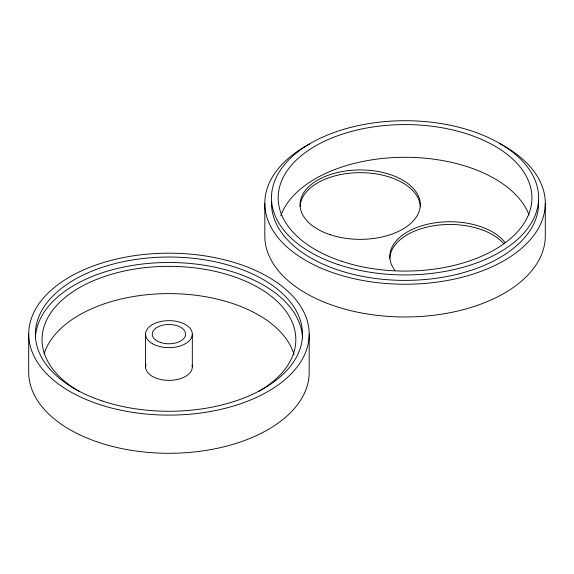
<?xml version="1.0" encoding="UTF-8"?>
<svg xmlns="http://www.w3.org/2000/svg" width="574" height="574" viewBox="0 0 574 574"><rect width="100%" height="100%" fill="white"/><g stroke="black" fill="none" stroke-linecap="round" stroke-linejoin="round"><path stroke-width="0.86" d="M545.3 203.282L545.3 236A140.243 80.97 0 0 1 405.057 316.97A140.243 80.97 0 0 1 264.815 236L264.815 203.282M309.185 334.147A140.243 80.97 0 0 1 98.821 404.268A140.243 80.97 0 0 1 98.821 264.026A140.243 80.97 0 0 1 309.185 334.147L309.185 372.318A140.243 80.97 0 0 1 168.943 453.288A140.243 80.97 0 0 1 28.7 372.318L28.7 334.147M192.319 334.147L192.319 366.865M145.566 334.147L145.566 366.865M44.076 353.842A126.89 73.257 0 0 1 169.703 293.608A126.89 73.257 0 0 1 294.067 354.703M192.118 365.1A23.376 13.496 0 0 1 168.175 380.354A23.376 13.496 0 0 1 146.018 364.225M79.219 391.403A126.89 73.257 0 0 1 79.219 287.796A126.89 73.257 0 0 1 258.666 287.796A126.89 73.257 0 0 1 258.666 391.403M300.109 206.554A60.105 34.698 0 0 1 360.192 172.666A60.105 34.698 0 0 1 420.283 206.554M394.905 270.426A60.105 34.698 0 0 1 425.707 224.685A60.105 34.698 0 0 1 504.926 242.465M280.765 215.802A126.89 73.257 0 0 1 404.304 157.29A126.89 73.257 0 0 1 529.034 214.956M389.832 258.35A60.105 34.698 0 0 1 436.95 225.288A60.105 34.698 0 0 1 503.814 243.814M499.832 143.6A140.243 80.97 0 0 1 505.881 259.563A140.243 80.97 0 0 1 304.938 259.979A140.243 80.97 0 0 1 309.529 143.995M538.548 200.67A133.563 77.11 0 0 1 405.811 280.392A133.563 77.11 0 0 1 271.524 201.539M35.452 336.988A133.563 77.11 0 0 1 169.703 262.49A133.563 77.11 0 0 1 302.476 337.856M330.143 234.694A60.105 34.698 0 0 0 420.297 204.645A60.105 34.698 0 0 0 330.143 174.589A60.105 34.698 0 0 0 330.143 234.694M341.616 261.27A126.89 73.257 0 0 0 531.94 197.829A126.89 73.257 0 0 0 341.616 134.388A126.89 73.257 0 0 0 341.616 261.27M152.419 343.69A23.376 13.496 0 0 0 191.522 337.641A23.376 13.496 0 0 0 162.894 321.11A23.376 13.496 0 0 0 152.419 343.69M160.598 342.491A16.696 9.636 0 0 0 185.639 334.147A16.696 9.636 0 0 0 160.598 325.795A16.696 9.636 0 0 0 160.598 342.491M102.158 400.932A133.563 77.11 0 0 0 302.512 334.147A133.563 77.11 0 0 0 102.158 267.362A133.563 77.11 0 0 0 102.158 400.932M338.273 264.607A133.563 77.11 0 0 0 538.62 197.829A133.563 77.11 0 0 0 338.273 131.044A133.563 77.11 0 0 0 338.273 264.607"/></g></svg>
